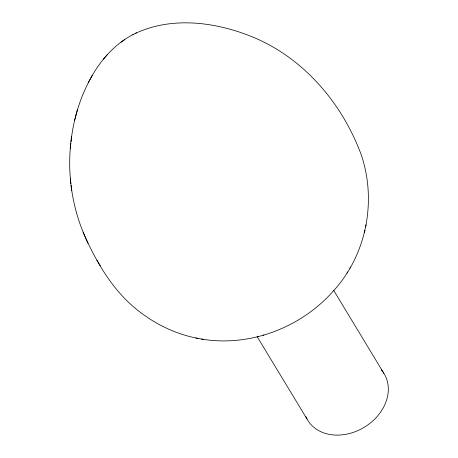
<?xml version="1.0" encoding="UTF-8"?>
<svg xmlns="http://www.w3.org/2000/svg" width="458" height="458" viewBox="0 0 458 458"><rect width="100%" height="100%" fill="white"/><g stroke="black" fill="none" stroke-linecap="round" stroke-linejoin="round"><path stroke-width="0.69" d="M70.772 143.417C69.29 156.756 69.313 170.29 70.904 183.618M70.984 141.654C73.394 119.876 79.709 98.39 90.22 79.119M70.217 148.564L71.522 136.713M201.509 339.052C249.673 347.261 300.7 327.751 332.96 291.454C366.589 255.215 377.106 200.564 360.973 154.06C341.622 102.186 302.143 56.231 249.839 35.884C214.029 21.766 171.653 16.585 135.763 33.216M365.656 226.939L366.131 224.798M364.494 232.332L364.952 230.265M77.413 109.88L74.562 120.528M90.444 78.719C100.817 59.368 116.395 42.142 136.558 32.827M88.142 82.927L92.367 75.186M346.935 273.1L347.645 271.938M349.86 268.256L350.616 267.008M107.733 54.21L103.479 59.111M124.364 39.766L121.015 42.159M132.82 34.688L133.312 34.447M257.499 336.773L258.375 336.538M263.167 335.239L263.934 335.038M85.801 238.372C97.726 264.117 112.679 289.336 134.652 307.787C152.777 323.005 174.635 334.002 197.953 338.399M195.967 338.05L203.409 339.384M333.67 290.355L383.884 373.35M257.156 336.653L306.98 418.973M96.924 260.167L100.325 265.846M70.292 178.357C72.078 198.577 76.99 218.575 85.268 237.124M83.053 232.097L88.028 243.427M71.122 185.376L71.746 190.763M381.205 369.766A44.724 35.461 -31.2 0 1 364.854 426.913A44.724 35.461 -31.2 0 1 305.858 416.66"/></g></svg>
